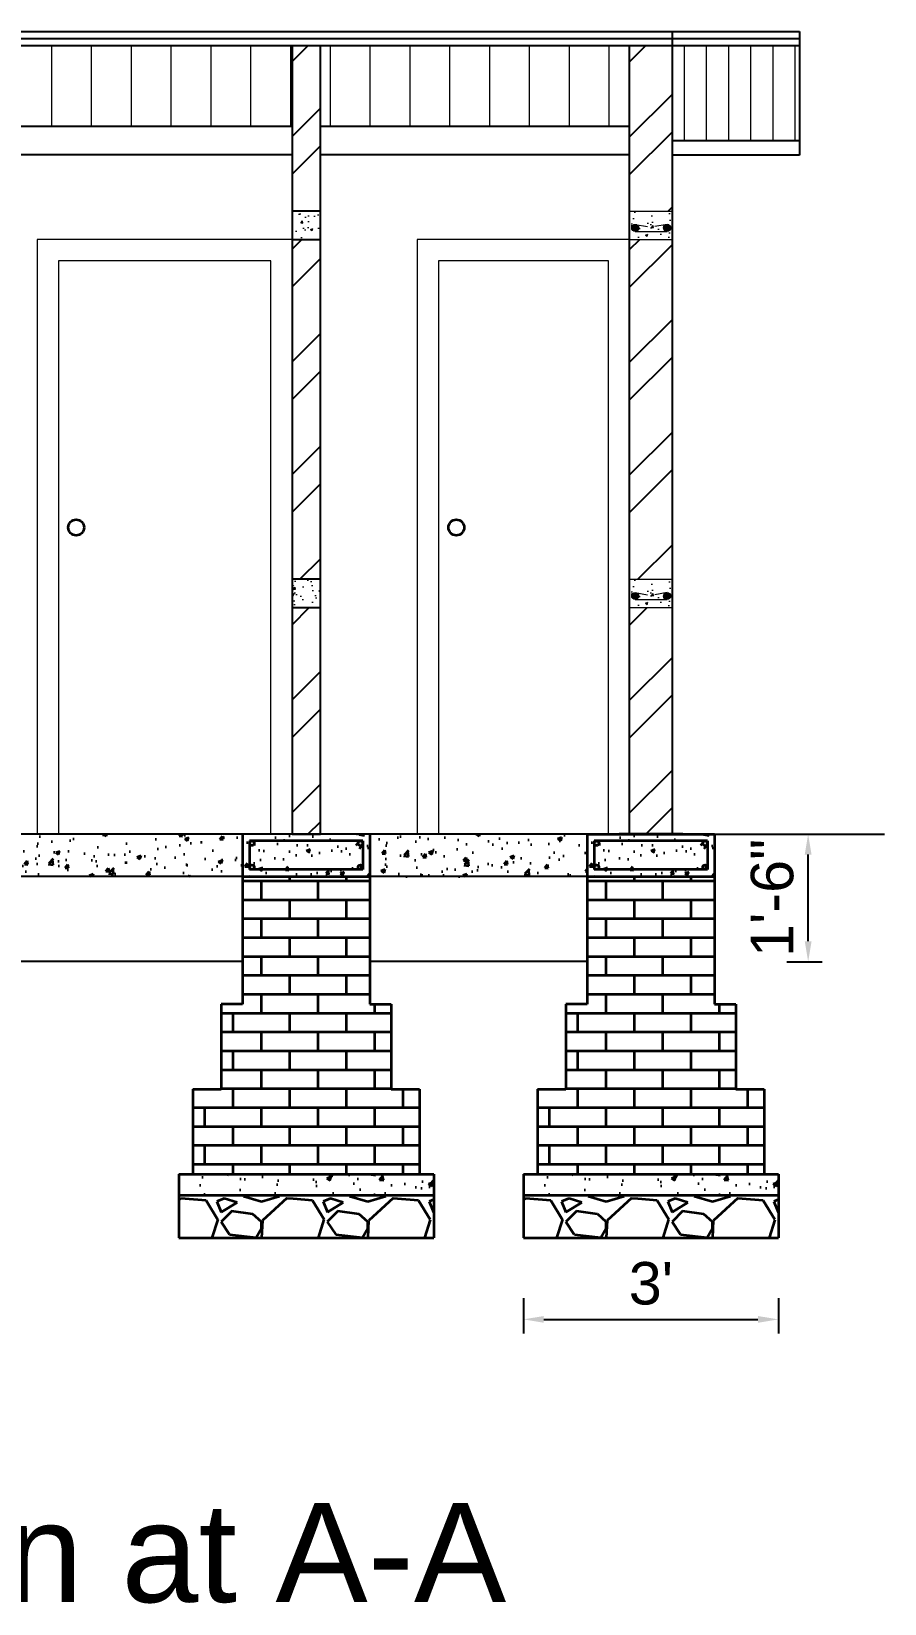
# Model space of a CAD drawing. Header units: inches. Extents: x 376358 to 406049, y -63575 to -53607.
# Drawn here: x 381232.4 to 381352.8, y -58939.7 to -58717.6 of the extents above; entities that cross this region are included whole.
import ezdxf

# ---------------------------------------------------------------- set-up
doc = ezdxf.new("R2010")
doc.units = ezdxf.units.IN
doc.header["$LTSCALE"] = 2
doc.header["$MEASUREMENT"] = 0
doc.header["$PDMODE"] = 34
doc.layers.get('0').update_dxf_attribs({"linetype": 'CONTINUOUS'})
doc.layers.get('DEFPOINTS').update_dxf_attribs({"color": 141, "linetype": 'CONTINUOUS'})
for name, color, linetype, lineweight in [('door', 20, 'CONTINUOUS', 35), ('steps', 253, 'CONTINUOUS', 20), ('WALL - A', 1, 'CONTINUOUS', 40)]:
    doc.layers.add(name, color=color, linetype=linetype, lineweight=lineweight)
doc.styles.add('Lettring Text', font='arial.ttf')
doc.styles.get("Standard").update_dxf_attribs({"font": 'ARIALN.TTF'})
doc.dimstyles.new('Copy of Standard', dxfattribs={"dimtxt": 6, "dimasz": 2.875, "dimexe": 2, "dimexo": 4, "dimgap": 2, "dimtad": 1, "dimdec": 0, "dimrnd": 1, "dimzin": 0, "dimdsep": 46, "dimlunit": 4, "dimtxsty": 'Lettring Text', "dimcen": 0.1, "dimclrd": 7, "dimclre": 7, "dimclrt": 7, "dimazin": 0, "dimtfac": 0.645, "dimtdec": 0, "dimtmove": 1, "dimatfit": 0, "dimfxl": 3, "dimfxlon": 1, "dimtfillclr": 256, "dimtolj": 1, "dimtzin": 0, "dimlwd": -1, "dimlwe": -1, "dimarcsym": 2})
pattern_1 = [(50, (-3756.654, -2306.2585), (5.73808146, -0.50201708), [0.6, -6.6]), (355, (-3756.654, -2306.2585), (-1.11001067, 6.01753707), [0.48, -5.28]), (100.4514445, (-3756.176, -2306.3003), (4.62807077, 5.51551993), [0.50992154, -5.6091369]), (46.1842, (-3756.654, -2304.6585), (8.53793065, -1.32415425), [0.9, -9.9]), (96.6356355, (-3755.943, -2304.769), (7.47729557, 7.7929488), [0.76488274, -8.41371008]), (351.184164, (-3756.654, -2304.6585), (7.47729556, 7.7929488), [0.72, -7.92]), (21, (-3755.854, -2305.0585), (4.775256417, -3.220951125), [0.6, -6.6]), (326, (-3755.854, -2305.0585), (1.946522655, 5.80120036), [0.48, -5.28]), (71.4514447, (-3755.456, -2305.327), (6.72177901, 2.58024922), [0.50992152, -5.6091369]), (37.5, (-3756.6542, -2306.2585), (0.097278843, 2.663150831), [0, -5.216, 0, -5.36, 0, -5.3]), (7.5, (-3756.6542, -2306.2585), (2.1045563, 3.155293695), [0, -3.056, 0, -5.096, 0, -2.02]), (327.5, (-3758.4382, -2306.2585), (4.270579489, -0.180438974), [0, -2, 0, -6.24, 0, -8.28]), (317.5, (-3759.238, -2306.2585), (4.665489355, 0.80083986), [0, -2.6, 0, -4.144, 0, -5.88])]
pattern_2 = [(45, (-3756.654, -2306.258), (-7.9549513, 7.9549513), []), (45, (-3751.351, -2306.258), (-7.9549513, 7.9549513), [])]
pattern_3 = [(50, (-3756.6542, -2306.2585), (3.586300913, -0.313760675), [0.375, -4.125]), (355, (-3756.654, -2306.2585), (-0.693756668, 3.76096067), [0.3, -3.3]), (100.4514445, (-3756.3553, -2306.2846), (2.892544234, 3.447199955), [0.31870096, -3.50571056]), (46.1842, (-3756.654, -2305.2585), (5.336206653, -0.827596404), [0.5625, -6.1875]), (96.6356355, (-3756.2095, -2305.3274), (4.67330973, 4.870593004), [0.47805171, -5.2585688]), (351.184164, (-3756.654, -2305.2585), (4.673309725, 4.870593), [0.45, -4.950000005]), (21, (-3756.1542, -2305.5085), (2.98453526, -2.013094453), [0.375, -4.125]), (326, (-3756.154, -2305.5085), (1.21657666, 3.625750225), [0.3, -3.3]), (71.4514447, (-3755.9055, -2305.6762), (4.201111884, 1.612655764), [0.31870095, -3.50571056]), (37.5, (-3756.6542, -2306.2585), (0.0607992766, 1.664469269), [0, -3.26, 0, -3.35, 0, -3.3125]), (7.5, (-3756.6542, -2306.2585), (1.315347687, 1.9720585594), [0, -1.91, 0, -3.185, 0, -1.2625]), (327.5, (-3757.7692, -2306.2585), (2.669112181, -0.1127743587), [0, -1.25, 0, -3.9, 0, -5.175]), (317.5, (-3758.2692, -2306.2585), (2.915930847, 0.500524912), [0, -1.625, 0, -2.59, 0, -3.675])]
pattern_4 = [(90, (-3756.654, -2306.2585), (-5.625, 0), [])]
pattern_5 = [(228.0127875, (20274.2354, -28100.1538), (-120, -135), [2.01804, -199.7863207]), (184.96974073, (20272.88536, -28101.6538), (180, 15), [3.46302, -342.8388714]), (132.51044708, (20269.4354, -28101.9538), (150, -165), [2.44182, -241.74048894]), (267.273689, (20263.58536, -28105.7038), (15, 300), [3.15357, -312.2033706]), (292.83365418, (20263.43536, -28108.8538), (-75, 180), [3.092325, -306.1405969]), (357.273689, (20264.63536, -28111.7038), (-300, 15), [3.15357, -312.2033706]), (37.69424047, (20267.78536, -28111.8538), (-195, -150), [4.170435, -412.87272823]), (72.25532837, (20271.08536, -28109.3038), (105, 330), [3.93732, -389.79482245]), (121.42956562, (20272.28536, -28105.5538), (-120, 195), [3.16425, -313.26109665]), (175.2363583, (20270.6354, -28102.8538), (165, -15), [3.61248, -177.0114387]), (222.3974378, (20267.03536, -28102.5538), (-180, -165), [4.67172, -462.5006251]), (138.81407483, (20278.4354, -28105.8538), (-105, 90), [1.594515, -157.8576722]), (171.4692344, (20277.2354, -28104.8038), (195, -30), [3.033555, -300.32267124]), (225, (20274.235, -28104.354), (-2e-15, -15), [2.121315, -19.09188844]), (203.1985905, (20273.1854, -28102.5538), (75, 30), [1.14237, -113.0942266]), (291.8014095, (20272.1354, -28103.0038), (-15, 45), [1.615545, -79.1619271]), (30.9637565, (20272.7354, -28104.5038), (45, 30), [2.623935, -84.8403434]), (161.5650512, (20274.9854, -28103.154), (30, -15), [1.897365, -45.5367999]), (16.38954033, (20263.4354, -28103.0038), (150, 45), [2.658, -263.1426772]), (70.34617594, (20265.9854, -28102.2538), (-60, -165), [2.229915, -220.7611162]), (293.1985905, (20274.9854, -28100.1538), (-30, 75), [2.284725, -111.9518716]), (343.61045967, (20275.8854, -28102.2538), (-150, 45), [2.658, -263.1426772]), (339.4439548, (20263.4354, -28112.3038), (-75, 30), [2.5632, -125.5968562]), (294.77514057, (20265.8354, -28113.2038), (-75, 165), [2.14767, -212.61964595]), (66.8014095, (20275.1354, -28115.1538), (30, 75), [2.284725, -111.9518716]), (17.35402464, (20276.0354, -28113.0538), (-195, -60), [2.514465, -248.9313542]), (69.4439548, (20267.7854, -28115.1538), (-30, -75), [1.2816, -126.8784562]), (101.3099325, (20274.2354, -28115.1538), (-15, 60), [0.76485, -75.7204427]), (165.9637565, (20274.0854, -28114.4038), (45, -15), [3.092325, -58.7542594]), (186.00900596, (20271.0854, -28113.6538), (150, 15), [2.86575, -283.7088476]), (303.6900675, (20272.7354, -28105.854), (-15, 30), [2.16333, -51.91993913]), (353.15722659, (20273.93536, -28107.6538), (255, -30), [3.77691, -373.91343936]), (60.9453959, (20277.6854, -28108.1038), (-60, -105), [1.54434, -152.8901121]), (90, (20278.435, -28106.754), (-15, 15), [0.9, -14.1]), (120.25643716, (20270.7854, -28113.2038), (60, -105), [2.08386, -206.30279984]), (48.0127875, (20269.7354, -28111.4038), (120, 135), [4.03608, -197.7682807]), (0, (20272.435, -28108.404), (15, 15), [3.9, -11.1]), (325.30484647, (20276.3354, -28108.4038), (150, -105), [2.37171, -234.7991145]), (254.0546041, (20278.2854, -28109.7538), (-15, -60), [2.18403, -107.01761834]), (207.64597536, (20277.68536, -28111.8538), (-285, -150), [3.555975, -352.04211273]), (175.42607874, (20274.53536, -28113.5038), (-195, 15), [3.761985, -372.4361011])]
pattern_6 = [(50, (316991.6025, 57681.201), (5.73808146, -0.50201708), [0.6, -6.6]), (355, (316991.6025, 57681.201), (-1.11001067, 6.01753707), [0.48, -5.28]), (100.4514, (316992.0807, 57681.159), (4.62807505, 5.51551634), [0.50992152, -5.6091369]), (46.1842, (316991.6025, 57682.801), (8.5379284, -1.3241521), [0.9, -9.9]), (96.6356, (316992.314, 57682.6906), (7.47730164, 7.79294297), [0.7648823, -8.413704]), (351.1842, (316991.6025, 57682.801), (7.47729556, 7.7929488), [0.72, -7.92]), (21, (316992.4025, 57682.401), (4.77525642, -3.22095113), [0.6, -6.6]), (326, (316992.4025, 57682.401), (1.94652266, 5.80120036), [0.48, -5.28]), (71.4514, (316992.8004, 57682.1325), (6.72178103, 2.58024397), [0.50992152, -5.6091369]), (37.5, (316991.6025, 57681.201), (0.097278843, 2.66315083), [0, -5.216, 0, -5.36, 0, -5.3]), (7.5, (316991.6025, 57681.201), (2.1045563, 3.155293695), [0, -3.056, 0, -5.096, 0, -2.02]), (327.5, (316989.8185, 57681.201), (4.27057949, -0.180438974), [0, -2, 0, -6.24, 0, -8.28]), (317.5, (316989.0185, 57681.201), (4.66548935, 0.80083986), [0, -2.6, 0, -4.144, 0, -5.88])]
pattern_7 = [(228.0127875, (20225.554, -28100.1538), (-120, -135), [2.01804, -199.7863207]), (184.96974073, (20224.20396, -28101.6538), (180, 15), [3.46302, -342.8388714]), (132.51044708, (20220.754, -28101.9538), (150, -165), [2.44182, -241.74048894]), (267.273689, (20214.90396, -28105.7038), (15, 300), [3.15357, -312.2033706]), (292.83365418, (20214.75396, -28108.8538), (-75, 180), [3.092325, -306.1405969]), (357.273689, (20215.95396, -28111.7038), (-300, 15), [3.15357, -312.2033706]), (37.69424047, (20219.10396, -28111.8538), (-195, -150), [4.170435, -412.87272823]), (72.25532837, (20222.40396, -28109.3038), (105, 330), [3.93732, -389.79482245]), (121.42956562, (20223.60396, -28105.5538), (-120, 195), [3.16425, -313.26109665]), (175.2363583, (20221.954, -28102.8538), (165, -15), [3.61248, -177.0114387]), (222.3974378, (20218.35396, -28102.5538), (-180, -165), [4.67172, -462.5006251]), (138.81407483, (20229.754, -28105.8538), (-105, 90), [1.594515, -157.8576722]), (171.4692344, (20228.55396, -28104.8038), (195, -30), [3.033555, -300.32267124]), (225, (20225.554, -28104.354), (-2e-15, -15), [2.121315, -19.09188844]), (203.1985905, (20224.504, -28102.5538), (75, 30), [1.14237, -113.0942266]), (291.8014095, (20223.454, -28103.0038), (-15, 45), [1.615545, -79.1619271]), (30.9637565, (20224.054, -28104.5038), (45, 30), [2.623935, -84.8403434]), (161.5650512, (20226.304, -28103.154), (30, -15), [1.897365, -45.5367999]), (16.38954033, (20214.75396, -28103.0038), (150, 45), [2.658, -263.1426772]), (70.34617594, (20217.304, -28102.2538), (-60, -165), [2.229915, -220.7611162]), (293.1985905, (20226.304, -28100.1538), (-30, 75), [2.284725, -111.9518716]), (343.61045967, (20227.20396, -28102.2538), (-150, 45), [2.658, -263.1426772]), (339.4439548, (20214.754, -28112.3038), (-75, 30), [2.5632, -125.5968562]), (294.77514057, (20217.154, -28113.2038), (-75, 165), [2.14767, -212.61964595]), (66.8014095, (20226.454, -28115.1538), (30, 75), [2.284725, -111.9518716]), (17.35402464, (20227.354, -28113.0538), (-195, -60), [2.514465, -248.9313542]), (69.4439548, (20219.104, -28115.1538), (-30, -75), [1.2816, -126.8784562]), (101.3099325, (20225.554, -28115.1538), (-15, 60), [0.76485, -75.7204427]), (165.9637565, (20225.404, -28114.4038), (45, -15), [3.092325, -58.7542594]), (186.00900596, (20222.40396, -28113.6538), (150, 15), [2.86575, -283.7088476]), (303.6900675, (20224.054, -28105.854), (-15, 30), [2.16333, -51.91993913]), (353.15722659, (20225.25396, -28107.6538), (255, -30), [3.77691, -373.91343936]), (60.9453959, (20229.004, -28108.1038), (-60, -105), [1.54434, -152.8901121]), (90, (20229.754, -28106.754), (-15, 15), [0.9, -14.1]), (120.25643716, (20222.104, -28113.2038), (60, -105), [2.08386, -206.30279984]), (48.0127875, (20221.054, -28111.4038), (120, 135), [4.03608, -197.7682807]), (0, (20223.754, -28108.404), (15, 15), [3.9, -11.1]), (325.30484647, (20227.654, -28108.4038), (150, -105), [2.37171, -234.7991145]), (254.0546041, (20229.604, -28109.7538), (-15, -60), [2.18403, -107.01761834]), (207.64597536, (20229.00396, -28111.8538), (-285, -150), [3.555975, -352.04211273]), (175.42607874, (20225.85396, -28113.5038), (-195, 15), [3.761985, -372.4361011])]
pattern_8 = [(50, (316942.921, 57681.201), (5.73808146, -0.50201708), [0.6, -6.6]), (355, (316942.921, 57681.201), (-1.11001067, 6.01753707), [0.48, -5.28]), (100.4514, (316943.399, 57681.159), (4.62807505, 5.51551634), [0.50992152, -5.6091369]), (46.1842, (316942.921, 57682.801), (8.5379284, -1.3241521), [0.9, -9.9]), (96.6356, (316943.633, 57682.6906), (7.47730164, 7.79294297), [0.7648823, -8.413704]), (351.1842, (316942.921, 57682.801), (7.47729556, 7.7929488), [0.72, -7.92]), (21, (316943.721, 57682.401), (4.77525642, -3.22095113), [0.6, -6.6]), (326, (316943.721, 57682.401), (1.94652266, 5.80120036), [0.48, -5.28]), (71.4514, (316944.119, 57682.1325), (6.72178103, 2.58024397), [0.50992152, -5.6091369]), (37.5, (316942.921, 57681.201), (0.097278843, 2.66315083), [0, -5.216, 0, -5.36, 0, -5.3]), (7.5, (316942.921, 57681.201), (2.1045563, 3.155293695), [0, -3.056, 0, -5.096, 0, -2.02]), (327.5, (316941.137, 57681.201), (4.27057949, -0.180438974), [0, -2, 0, -6.24, 0, -8.28]), (317.5, (316940.337, 57681.201), (4.66548935, 0.80083986), [0, -2.6, 0, -4.144, 0, -5.88])]

# ---------------------------------------------------------------- blocks, each defined once
blk = doc.blocks.new('*D1035')
at = {"color": 7, "transparency": 16777216}
for p, q in [((381339.06, -58831.02), (381344.06, -58831.02)), ((381342.06, -58846.15), (381342.06, -58833.9)), ((381339.06, -58849.03), (381344.06, -58849.03))]:
    blk.add_line(p, q, dxfattribs=at)
at = {"color": 7, "linetype": 'ByBlock', "transparency": 16777216}
for points in [[(381341.58, -58833.9), (381342.54, -58833.9), (381342.06, -58831.02)], [(381341.58, -58846.15), (381342.54, -58846.15), (381342.06, -58849.03)]]:
    blk.add_solid(points, dxfattribs=at)
at = {"layer": 'DEFPOINTS', "color": 0, "linetype": 'ByBlock', "transparency": 16777216}
for p in [(381328.85, -58831.02), (381342.06, -58831.02), (381328.85, -58849.03)]:
    blk.add_point(p, dxfattribs=at)
at = {"color": 7, "linetype": 'ByBlock', "lineweight": 5, "transparency": 16777216, "insert": (381337, -58840.02), "char_height": 6, "attachment_point": 5, "rotation": 90, "style": 'Lettring Text'}
blk.add_mtext('\\A1;1\'-6"', dxfattribs=at)
blk = doc.blocks.new('*D1036')
at = {"color": 7, "transparency": 16777216}
for p, q in [((381301.85, -58896.55), (381301.85, -58901.55)), ((381337.85, -58896.55), (381337.85, -58901.55)), ((381304.72, -58899.55), (381334.97, -58899.55))]:
    blk.add_line(p, q, dxfattribs=at)
at = {"color": 7, "linetype": 'ByBlock', "transparency": 16777216}
for points in [[(381304.72, -58899.08), (381304.72, -58900.03), (381301.85, -58899.55)], [(381334.97, -58899.08), (381334.97, -58900.03), (381337.85, -58899.55)]]:
    blk.add_solid(points, dxfattribs=at)
at = {"layer": 'DEFPOINTS', "color": 0, "linetype": 'ByBlock', "transparency": 16777216}
for p in [(381301.85, -58885.02), (381337.85, -58885.02), (381337.85, -58899.55)]:
    blk.add_point(p, dxfattribs=at)
at = {"color": 7, "linetype": 'ByBlock', "lineweight": 5, "transparency": 16777216, "insert": (381319.85, -58894.49), "char_height": 6, "attachment_point": 5, "style": 'Lettring Text'}
blk.add_mtext("\\A1;3'", dxfattribs=at)

msp = doc.modelspace()

# ---------------------------------------------------------------- hatches: boundary and pattern name
at = {"linetype": 'ByBlock', "lineweight": 5}
h = msp.add_hatch(dxfattribs=at)
h.set_pattern_fill('AR-CONC', scale=0.5, style=0)
h.set_pattern_definition(pattern_3)
h.paths.add_polyline_path([(381273.17, -58743.02), (381269.17, -58743.02), (381269.17, -58747.02), (381273.17, -58747.02)])
h = msp.add_hatch(dxfattribs=at)
h.set_pattern_fill('AR-CONC', scale=0.5, style=0)
h.set_pattern_definition(pattern_3)
h.paths.add_polyline_path([(381316.85, -58743.02), (381316.85, -58747.02), (381322.85, -58747.02), (381322.85, -58743.02)])
h.paths.add_polyline_path([(381322.16, -58745.89), (381317.65, -58745.89, -0.424176), (381317.14, -58745.39, -2.357511), (381317.65, -58745.89), (381322.16, -58745.89, -0.424176), (381321.65, -58745.39, -2.357511)], flags=16)
for points in [[(381317.14, -58745.39, 0.404321), (381317.62, -58745.89), (381317.65, -58745.89, 0.404321), (381318.13, -58745.39, 0.315664), (381317.8, -58744.93), (381317.63, -58744.9, 0.414214)], [(381322.64, -58745.39, 0.414214), (381322.14, -58744.9), (381321.97, -58744.93, 0.315664), (381321.65, -58745.39, 1)], [(381317.14, -58797.39, 0.404321), (381317.62, -58797.89), (381317.65, -58797.89, 0.404321), (381318.13, -58797.39, 0.315664), (381317.8, -58796.93), (381317.63, -58796.9, 0.414214)], [(381322.64, -58797.39, 0.414214), (381322.14, -58796.9), (381321.97, -58796.93, 0.315664), (381321.65, -58797.39, 1)]]:
    msp.add_hatch(color=7, dxfattribs=at).paths.add_polyline_path(points)
h = msp.add_hatch(dxfattribs=at)
h.set_pattern_fill('AR-CONC', scale=0.5, style=0)
h.set_pattern_definition(pattern_3)
h.paths.add_polyline_path([(381273.17, -58799.02), (381273.17, -58795.02), (381269.17, -58795.02), (381269.17, -58799.02)])
h = msp.add_hatch(dxfattribs=at)
h.set_pattern_fill('AR-CONC', scale=0.5, style=0)
h.set_pattern_definition([(50, (-3756.6542, -2358.2585), (3.586300913, -0.313760675), [0.375, -4.125]), (355, (-3756.654, -2358.2585), (-0.693756668, 3.76096067), [0.3, -3.3]), (100.4514445, (-3756.3553, -2358.2846), (2.892544234, 3.447199955), [0.31870096, -3.50571056]), (46.1842, (-3756.654, -2357.2585), (5.336206653, -0.827596404), [0.5625, -6.1875]), (96.6356355, (-3756.2095, -2357.3274), (4.67330973, 4.870593004), [0.47805171, -5.2585688]), (351.184164, (-3756.654, -2357.2585), (4.673309725, 4.870593), [0.45, -4.950000005]), (21, (-3756.1542, -2357.5085), (2.98453526, -2.013094453), [0.375, -4.125]), (326, (-3756.154, -2357.5085), (1.21657666, 3.625750225), [0.3, -3.3]), (71.4514447, (-3755.9055, -2357.6762), (4.201111884, 1.612655764), [0.31870095, -3.50571056]), (37.5, (-3756.6542, -2358.2585), (0.0607992766, 1.664469269), [0, -3.26, 0, -3.35, 0, -3.3125]), (7.5, (-3756.6542, -2358.2585), (1.315347687, 1.9720585594), [0, -1.91, 0, -3.185, 0, -1.2625]), (327.5, (-3757.7692, -2358.2585), (2.669112181, -0.1127743587), [0, -1.25, 0, -3.9, 0, -5.175]), (317.5, (-3758.2692, -2358.2585), (2.915930847, 0.500524912), [0, -1.625, 0, -2.59, 0, -3.675])])
h.paths.add_polyline_path([(381322.85, -58795.02), (381316.85, -58795.02), (381316.85, -58799.02), (381322.85, -58799.02)])
h.paths.add_polyline_path([(381322.64, -58797.39, -0.424176), (381322.13, -58797.89), (381317.65, -58797.89, -0.424176), (381317.14, -58797.39, -1), (381318.13, -58797.39, -0.404321), (381317.65, -58797.89), (381322.13, -58797.89, -0.404321), (381321.65, -58797.39, -1)], flags=16)
at = {"layer": 'door', "ltscale": 0.5}
h = msp.add_hatch(dxfattribs=at)
h.set_pattern_fill('AR-CONC', color=256, scale=0.8, style=0)
h.set_pattern_definition(pattern_1)
h.paths.add_polyline_path([(381166.09, -58831.02), (381166.09, -58837.02), (381262.17, -58837.02), (381262.17, -58831.02)])
h = msp.add_hatch(dxfattribs=at)
h.set_pattern_fill('AR-CONC', color=256, scale=0.8, style=0)
h.set_pattern_definition(pattern_8)
h.paths.add_polyline_path([(381280.17, -58831.02), (381262.17, -58831.02), (381262.17, -58837.02), (381280.17, -58837.02), (381280.17, -58831.97)])
h.paths.add_polyline_path([(381279.17, -58831.97), (381279.17, -58836.02), (381263.17, -58836.02), (381263.17, -58831.97), (381263.47, -58831.97, -0.049683), (381263.54, -58831.97)], flags=16)
h.paths.add_polyline_path([(381279.16, -58832.31, -1), (381278.49, -58832.31, -1)], flags=0)
h.paths.add_polyline_path([(381279.17, -58835.69, -1), (381278.5, -58835.69, -1)], flags=16)
h.paths.add_polyline_path([(381263.84, -58835.69, -1), (381263.17, -58835.69, -1)], flags=16)
h = msp.add_hatch(dxfattribs=at)
h.set_pattern_fill('AR-CONC', color=256, scale=0.8, style=0)
h.set_pattern_definition(pattern_1)
h.paths.add_polyline_path([(381310.85, -58837.02), (381310.85, -58831.02), (381294.85, -58831.02), (381280.17, -58831.02), (381280.17, -58837.02)])
h = msp.add_hatch(dxfattribs=at)
h.set_pattern_fill('AR-CONC', color=256, scale=0.8, style=0)
h.set_pattern_definition(pattern_6)
h.paths.add_polyline_path([(381328.85, -58831.02), (381310.85, -58831.02), (381310.85, -58837.02), (381328.85, -58837.02), (381328.85, -58831.97)])
h.paths.add_polyline_path([(381327.85, -58831.97), (381327.85, -58836.02), (381311.85, -58836.02), (381311.85, -58831.97), (381312.15, -58831.97, -0.049683), (381312.22, -58831.97)], flags=16)
h.paths.add_polyline_path([(381327.84, -58832.31, -1), (381327.17, -58832.31, -1)], flags=0)
h.paths.add_polyline_path([(381327.85, -58835.69, -1), (381327.18, -58835.69, -1)], flags=16)
h.paths.add_polyline_path([(381312.52, -58835.69, -1), (381311.85, -58835.69, -1)], flags=16)
h = msp.add_hatch(dxfattribs=at)
h.set_pattern_fill('AR-CONC', color=256, scale=0.8, style=0)
h.set_pattern_definition(pattern_8)
h.paths.add_polyline_path([(381279.17, -58831.97), (381263.17, -58831.97), (381263.17, -58836.02), (381279.17, -58836.02)])
h = msp.add_hatch(color=256, dxfattribs=at)
h.paths.add_polyline_path([(381263.84, -58832.3, 0.385424), (381263.54, -58831.97), (381263.47, -58831.97, 0.385424), (381263.17, -58832.3, 1)])
h.paths.add_polyline_path([(381263.17, -58835.69, 1), (381263.84, -58835.69, 1)])
h.paths.add_polyline_path([(381278.49, -58832.31, 1), (381279.16, -58832.31, 1)])
h.paths.add_polyline_path([(381278.5, -58835.69, 1), (381279.17, -58835.69, 1)])
h = msp.add_hatch(dxfattribs=at)
h.set_pattern_fill('AR-CONC', color=256, scale=0.8, style=0)
h.set_pattern_definition(pattern_6)
h.paths.add_polyline_path([(381327.85, -58831.97), (381311.85, -58831.97), (381311.85, -58836.02), (381327.85, -58836.02)])
h = msp.add_hatch(color=256, dxfattribs=at)
h.paths.add_polyline_path([(381312.52, -58832.3, 0.385424), (381312.22, -58831.97), (381312.15, -58831.97, 0.385424), (381311.85, -58832.3, 1)])
h.paths.add_polyline_path([(381311.85, -58835.69, 1), (381312.52, -58835.69, 1)])
h.paths.add_polyline_path([(381327.17, -58832.31, 1), (381327.84, -58832.31, 1)])
h.paths.add_polyline_path([(381327.18, -58835.69, 1), (381327.85, -58835.69, 1)])
at = {"layer": 'door', "ltscale": 0.5, "transparency": 33554648}
h = msp.add_hatch(dxfattribs=at)
h.set_pattern_fill('AR-BRSTD', color=256)
h.set_pattern_definition([(0, (225868.847, -31943.5934), (0, 2.667), []), (90, (225868.847, -31943.5934), (-4, 2.667), [2.667, -2.667])])
h.paths.add_polyline_path([(381280.17, -58837.02), (381262.17, -58837.02), (381262.17, -58855.02), (381280.17, -58855.02)])
h.paths.add_polyline_path([(381283.17, -58855.02), (381259.17, -58855.02), (381259.17, -58867.02), (381280.17, -58867.02), (381283.17, -58867.02)])
h.paths.add_polyline_path([(381287.17, -58867.02), (381280.17, -58867.02), (381259.17, -58867.02), (381255.17, -58867.02), (381255.17, -58879.02), (381287.17, -58879.02)])
h = msp.add_hatch(dxfattribs=at)
h.set_pattern_fill('AR-BRSTD', color=256)
h.set_pattern_definition([(0, (225917.5285, -31943.5934), (0, 2.667), []), (90, (225917.5285, -31943.5934), (-4, 2.667), [2.667, -2.667])])
h.paths.add_polyline_path([(381328.85, -58837.02), (381310.85, -58837.02), (381310.85, -58855.02), (381328.85, -58855.02)])
h.paths.add_polyline_path([(381331.85, -58855.02), (381307.85, -58855.02), (381307.85, -58867.02), (381328.85, -58867.02), (381331.85, -58867.02)])
h.paths.add_polyline_path([(381335.85, -58867.02), (381328.85, -58867.02), (381307.85, -58867.02), (381303.85, -58867.02), (381303.85, -58879.02), (381335.85, -58879.02)])
at = {"layer": 'door', "ltscale": 0.5}
h = msp.add_hatch(dxfattribs=at)
h.set_pattern_fill('AR-CONC', color=256, style=0)
h.set_pattern_definition([(50, (376503.4285, 9563.8596), (7.17260183, -0.62752135), [0.75, -8.25]), (355, (376503.4285, 9563.8596), (-1.3875133, 7.5219213), [0.6, -6.6]), (100.4514, (376504.026, 9563.807), (5.7850938, 6.8943954), [0.6374019, -7.0114211]), (46.1842, (376503.4285, 9565.86), (10.6724105, -1.6551901), [1.125, -12.375]), (96.6356, (376504.318, 9565.722), (9.346627, 9.7411787), [0.9561029, -10.51713]), (351.1842, (376503.429, 9565.86), (9.3466195, 9.741186), [0.9, -9.9]), (21, (376504.4285, 9565.3596), (5.9690705, -4.0261889), [0.75, -8.25]), (326, (376504.4285, 9565.3596), (2.4331533, 7.25150045), [0.6, -6.6]), (71.4514, (376504.926, 9565.024), (8.4022263, 3.225305), [0.6374019, -7.0114211]), (37.5, (376503.4285, 9563.8596), (0.12159855, 3.32893854), [0, -6.52, 0, -6.7, 0, -6.625]), (7.5, (376503.4285, 9563.8596), (2.63069537, 3.94411712), [0, -3.82, 0, -6.37, 0, -2.525]), (327.5, (376501.1985, 9563.8596), (5.33822436, -0.22554872), [0, -2.5, 0, -7.8, 0, -10.35]), (317.5, (376500.1985, 9563.8596), (5.8318617, 1.00104982), [0, -3.25, 0, -5.18, 0, -7.35])])
h.paths.add_polyline_path([(381289.17, -58879.02), (381253.17, -58879.02), (381253.17, -58882.02), (381289.17, -58882.02)])
h = msp.add_hatch(dxfattribs=at)
h.set_pattern_fill('AR-CONC', color=256, style=0)
h.set_pattern_definition([(50, (376552.11, 9563.8596), (7.17260183, -0.62752135), [0.75, -8.25]), (355, (376552.11, 9563.8596), (-1.3875133, 7.5219213), [0.6, -6.6]), (100.4514, (376552.708, 9563.807), (5.7850938, 6.8943954), [0.6374019, -7.0114211]), (46.1842, (376552.11, 9565.86), (10.6724105, -1.6551901), [1.125, -12.375]), (96.6356, (376552.999, 9565.722), (9.346627, 9.7411787), [0.9561029, -10.51713]), (351.1842, (376552.11, 9565.86), (9.3466195, 9.741186), [0.9, -9.9]), (21, (376553.11, 9565.3596), (5.9690705, -4.0261889), [0.75, -8.25]), (326, (376553.11, 9565.3596), (2.4331533, 7.25150045), [0.6, -6.6]), (71.4514, (376553.6074, 9565.024), (8.4022263, 3.225305), [0.6374019, -7.0114211]), (37.5, (376552.11, 9563.8596), (0.12159855, 3.32893854), [0, -6.52, 0, -6.7, 0, -6.625]), (7.5, (376552.11, 9563.8596), (2.63069537, 3.94411712), [0, -3.82, 0, -6.37, 0, -2.525]), (327.5, (376549.88, 9563.8596), (5.33822436, -0.22554872), [0, -2.5, 0, -7.8, 0, -10.35]), (317.5, (376548.88, 9563.8596), (5.8318617, 1.00104982), [0, -3.25, 0, -5.18, 0, -7.35])])
h.paths.add_polyline_path([(381337.85, -58879.02), (381301.85, -58879.02), (381301.85, -58882.02), (381337.85, -58882.02)])
at = {"layer": 'door', "ltscale": 0.5, "transparency": 33554648}
h = msp.add_hatch(dxfattribs=at)
h.set_pattern_fill('GRAVEL', color=256, scale=15)
h.set_pattern_definition(pattern_7)
h.paths.add_polyline_path([(381269.32, -58882.02), (381253.17, -58882.02), (381253.17, -58888.02), (381269.32, -58888.02)])
h = msp.add_hatch(dxfattribs=at)
h.set_pattern_fill('GRAVEL', color=256, scale=15)
h.set_pattern_definition(pattern_7)
h.paths.add_polyline_path([(381289.17, -58888.02), (381289.17, -58882.02), (381269.32, -58882.02), (381269.32, -58888.02)])
h = msp.add_hatch(dxfattribs=at)
h.set_pattern_fill('GRAVEL', color=256, scale=15)
h.set_pattern_definition(pattern_5)
h.paths.add_polyline_path([(381318, -58882.02), (381301.85, -58882.02), (381301.85, -58888.02), (381318, -58888.02)])
h = msp.add_hatch(dxfattribs=at)
h.set_pattern_fill('GRAVEL', color=256, scale=15)
h.set_pattern_definition(pattern_5)
h.paths.add_polyline_path([(381337.85, -58888.02), (381337.85, -58882.02), (381318, -58882.02), (381318, -58888.02)])
at = {"layer": 'steps', "ltscale": 0.3}
h = msp.add_hatch(dxfattribs=at)
h.set_pattern_fill('ANSI31', scale=45, angle=45)
h.set_pattern_definition(pattern_4)
h.paths.add_polyline_path([(381160.09, -58719.64), (381160.09, -58731.02), (381269.17, -58731.02), (381269.17, -58719.64)])
h = msp.add_hatch(dxfattribs=at)
h.set_pattern_fill('ANSI31', scale=45, angle=45)
h.set_pattern_definition(pattern_4)
h.paths.add_polyline_path([(381316.85, -58731.02), (381316.85, -58719.64), (381273.17, -58719.64), (381273.17, -58731.02)])
h = msp.add_hatch(dxfattribs=at)
h.set_pattern_fill('ANSI31', scale=25, angle=45)
h.set_pattern_definition([(90, (-3756.6542, -2306.2585), (-3.125, 0), [])])
h.paths.add_polyline_path([(381322.85, -58719.64), (381322.85, -58733.11), (381340.85, -58733.11), (381340.85, -58719.64)])
at = {"layer": 'WALL - A', "lineweight": 25}
h = msp.add_hatch(dxfattribs=at)
h.set_pattern_fill('ANSI32', color=256, scale=30, style=0)
h.set_pattern_definition(pattern_2)
h.paths.add_polyline_path([(381269.17, -58743.02), (381273.17, -58743.02), (381273.17, -58719.64), (381269.17, -58719.64)])
h = msp.add_hatch(dxfattribs=at)
h.set_pattern_fill('ANSI32', color=256, scale=30, style=0)
h.set_pattern_definition(pattern_2)
h.paths.add_polyline_path([(381322.85, -58719.64), (381316.85, -58719.64), (381316.85, -58743.02), (381322.85, -58743.02)])
h = msp.add_hatch(dxfattribs=at)
h.set_pattern_fill('ANSI32', color=256, scale=30, style=0)
h.set_pattern_definition(pattern_2)
h.paths.add_polyline_path([(381273.17, -58747.02), (381269.17, -58747.02), (381269.17, -58795.02), (381273.17, -58795.02)])
h = msp.add_hatch(dxfattribs=at)
h.set_pattern_fill('ANSI32', color=256, scale=30, style=0)
h.set_pattern_definition(pattern_2)
h.paths.add_polyline_path([(381322.85, -58747.02), (381316.85, -58747.02), (381316.85, -58795.02), (381322.85, -58795.02)])
h = msp.add_hatch(dxfattribs=at)
h.set_pattern_fill('ANSI32', color=256, scale=30, style=0)
h.set_pattern_definition(pattern_2)
h.paths.add_polyline_path([(381273.17, -58799.02), (381269.17, -58799.02), (381269.17, -58831.02), (381273.17, -58831.02)])
h = msp.add_hatch(dxfattribs=at)
h.set_pattern_fill('ANSI32', color=256, scale=30, style=0)
h.set_pattern_definition(pattern_2)
h.paths.add_polyline_path([(381316.85, -58831.02), (381322.85, -58831.02), (381322.85, -58799.02), (381316.85, -58799.02)])

# ---------------------------------------------------------------- linework, layer by layer
at = {"ltscale": 0.5}
for p, q in [((381136.09, -58717.64), (381340.85, -58717.64)), ((381322.85, -58717.64), (381322.85, -58831.02)), ((381340.85, -58717.64), (381340.85, -58735.14)), ((381136.09, -58718.64), (381269.17, -58718.64)), ((381136.09, -58719.64), (381269.17, -58719.64)), ((381269.17, -58718.64), (381340.85, -58718.64)), ((381269.17, -58719.64), (381340.85, -58719.64)), ((381269.17, -58719.64), (381269.17, -58831.02)), ((381273.17, -58831.02), (381273.17, -58719.64)), ((381316.85, -58831.02), (381316.85, -58719.64)), ((381160.09, -58731.02), (381269.17, -58731.02)), ((381273.17, -58731.02), (381316.85, -58731.02)), ((381340.85, -58733.11), (381322.85, -58733.11)), ((381160.09, -58735.02), (381269.17, -58735.02)), ((381273.17, -58735.02), (381316.85, -58735.02)), ((381340.85, -58735.14), (381322.85, -58735.14)), ((381322.85, -58831.02), (381154.09, -58831.02)), ((381269.17, -58831.02), (381273.17, -58831.02)), ((381318.85, -58831.02), (381294.85, -58831.02)), ((381316.85, -58831.02), (381322.85, -58831.02)), ((381318.85, -58831.02), (381320.85, -58831.02)), ((381320.85, -58831.02), (381344.85, -58831.02)), ((381322.85, -58831.02), (381352.85, -58831.02)), ((381262.17, -58837.02), (381166.09, -58837.02)), ((381310.85, -58837.02), (381280.17, -58837.02)), ((381262.17, -58849.02), (381166.09, -58849.02)), ((381310.85, -58849.02), (381280.17, -58849.02))]:
    msp.add_line(p, q, dxfattribs=at)
at = {"color": 7, "linetype": 'ByBlock', "lineweight": 5}
for p, q in [((381316.85, -58743.02), (381322.85, -58743.02)), ((381316.85, -58747.02), (381322.85, -58747.02)), ((381316.85, -58747.02), (381322.85, -58747.02)), ((381317.62, -58745.89), (381322.14, -58745.89)), ((381317.63, -58744.9), (381319.38, -58745.2)), ((381322.14, -58744.9), (381320.39, -58745.2)), ((381316.85, -58795.02), (381322.85, -58795.02)), ((381317.62, -58797.89), (381322.14, -58797.89)), ((381317.63, -58796.9), (381319.38, -58797.2)), ((381322.14, -58796.9), (381320.39, -58797.2)), ((381316.85, -58799.02), (381322.85, -58799.02)), ((381316.85, -58799.02), (381322.85, -58799.02))]:
    msp.add_line(p, q, dxfattribs=at)
at = {"ltscale": 0.5}
for points in [[(381269.17, -58747.02), (381273.17, -58747.02), (381273.17, -58743.02), (381269.17, -58743.02)], [(381269.17, -58799.02), (381273.17, -58799.02), (381273.17, -58795.02), (381269.17, -58795.02)]]:
    msp.add_lwpolyline(points, close=True, dxfattribs=at)
at = {"color": 7, "linetype": 'ByBlock', "lineweight": 5}
for centre in [(381317.63, -58745.39), (381322.14, -58745.39), (381317.63, -58797.39), (381322.14, -58797.39)]:
    msp.add_circle(centre, 0.496, dxfattribs=at)
at = {"layer": 'door', "ltscale": 0.5}
for p, q in [((381262.17, -58831.02), (381262.17, -58855.02)), ((381280.17, -58831.02), (381280.17, -58855.02)), ((381310.85, -58831.02), (381328.85, -58831.02)), ((381310.85, -58831.02), (381310.85, -58855.02)), ((381315.35, -58831.02), (381324.35, -58831.02)), ((381315.35, -58831.02), (381324.35, -58831.02)), ((381324.35, -58831.02), (381315.35, -58831.02)), ((381315.35, -58831.02), (381324.35, -58831.02)), ((381328.85, -58831.02), (381328.85, -58855.02)), ((381279.17, -58831.97), (381263.17, -58831.97)), ((381263.17, -58831.97), (381263.17, -58836.02)), ((381278.66, -58831.97), (381278.17, -58832.62)), ((381279.17, -58832.42), (381278.66, -58833.08)), ((381279.17, -58831.97), (381279.17, -58836.02)), ((381327.85, -58831.97), (381311.85, -58831.97)), ((381311.85, -58831.97), (381311.85, -58836.02)), ((381327.34, -58831.97), (381326.85, -58832.62)), ((381327.85, -58832.42), (381327.34, -58833.08)), ((381327.85, -58831.97), (381327.85, -58836.02)), ((381262.17, -58837.02), (381280.17, -58837.02)), ((381279.17, -58836.02), (381263.17, -58836.02)), ((381310.85, -58837.02), (381328.85, -58837.02)), ((381327.85, -58836.02), (381311.85, -58836.02)), ((381259.17, -58855.02), (381259.17, -58867.02)), ((381262.17, -58855.02), (381259.17, -58855.02)), ((381280.17, -58855.02), (381283.17, -58855.02)), ((381283.17, -58855.02), (381283.17, -58867.02)), ((381307.85, -58855.02), (381307.85, -58867.02)), ((381310.85, -58855.02), (381307.85, -58855.02)), ((381328.85, -58855.02), (381331.85, -58855.02)), ((381331.85, -58855.02), (381331.85, -58867.02)), ((381255.17, -58867.02), (381259.17, -58867.02)), ((381255.17, -58867.02), (381255.17, -58879.02)), ((381283.17, -58867.02), (381287.17, -58867.02)), ((381287.17, -58867.02), (381287.17, -58879.02)), ((381303.85, -58867.02), (381307.85, -58867.02)), ((381303.85, -58867.02), (381303.85, -58879.02)), ((381331.85, -58867.02), (381335.85, -58867.02)), ((381335.85, -58867.02), (381335.85, -58879.02)), ((381253.17, -58879.02), (381289.17, -58879.02)), ((381253.17, -58879.02), (381253.17, -58888.02)), ((381289.17, -58879.02), (381289.17, -58888.02)), ((381301.85, -58879.02), (381337.85, -58879.02)), ((381301.85, -58879.02), (381301.85, -58888.02)), ((381337.85, -58879.02), (381337.85, -58888.02)), ((381253.17, -58882.02), (381289.17, -58882.02)), ((381301.85, -58882.02), (381337.85, -58882.02)), ((381253.17, -58888.02), (381289.17, -58888.02)), ((381301.85, -58888.02), (381337.85, -58888.02))]:
    msp.add_line(p, q, dxfattribs=at)
for centre, radius in [((381238.68, -58787.71), 1.12), ((381292.37, -58787.71), 1.12), ((381263.5, -58832.3), 0.335), ((381278.83, -58832.31), 0.335), ((381312.18, -58832.3), 0.335), ((381327.51, -58832.31), 0.335), ((381263.5, -58835.69), 0.335), ((381278.83, -58835.69), 0.335), ((381312.18, -58835.69), 0.335), ((381327.51, -58835.69), 0.335)]:
    msp.add_circle(centre, radius, dxfattribs=at)
at = {"layer": 'steps', "color": 7, "ltscale": 0.3}
for p, q in [((381233.17, -58747.02), (381233.17, -58831.02)), ((381269.17, -58747.02), (381233.17, -58747.02)), ((381269.17, -58831.02), (381269.17, -58747.02)), ((381286.85, -58747.02), (381286.85, -58831.02)), ((381316.85, -58747.02), (381286.85, -58747.02)), ((381316.85, -58831.02), (381316.85, -58747.02)), ((381236.17, -58750.02), (381236.17, -58831.02)), ((381266.17, -58750.02), (381236.17, -58750.02)), ((381266.17, -58831.02), (381266.17, -58750.02)), ((381289.85, -58750.02), (381289.85, -58831.02)), ((381313.85, -58750.02), (381289.85, -58750.02)), ((381313.85, -58831.02), (381313.85, -58750.02))]:
    msp.add_line(p, q, dxfattribs=at)

# ---------------------------------------------------------------- texts
at = {"color": 7, "linetype": 'ByBlock', "lineweight": 5, "insert": (381236.92, -58932.59), "char_height": 14, "width": 235.547, "attachment_point": 5}
msp.add_mtext('{\\fArial CE|b0|i0|c0|p34;Section at A-A}', dxfattribs=at)

# ---------------------------------------------------------------- dimensions: what is measured, and where the dimension line sits
at = {"color": 7, "linetype": 'ByBlock', "lineweight": 5}
dim = msp.add_linear_dim(base=(381342.06, -58831.02), p1=(381328.85, -58849.03), p2=(381328.85, -58831.02), angle=90, dimstyle='Copy of Standard', dxfattribs=at)
dim.commit()
dim.dimension.update_dxf_attribs({"geometry": '*D1035', "text_midpoint": (381342.06, -58840.02), "dimtype": 160})
dim = msp.add_linear_dim(base=(381337.85, -58899.55), p1=(381301.85, -58885.02), p2=(381337.85, -58885.02), dimstyle='Copy of Standard', dxfattribs=at)
dim.commit()
dim.dimension.update_dxf_attribs({"geometry": '*D1036', "text_midpoint": (381319.85, -58894.49)})

doc.saveas('drawing.dxf')
